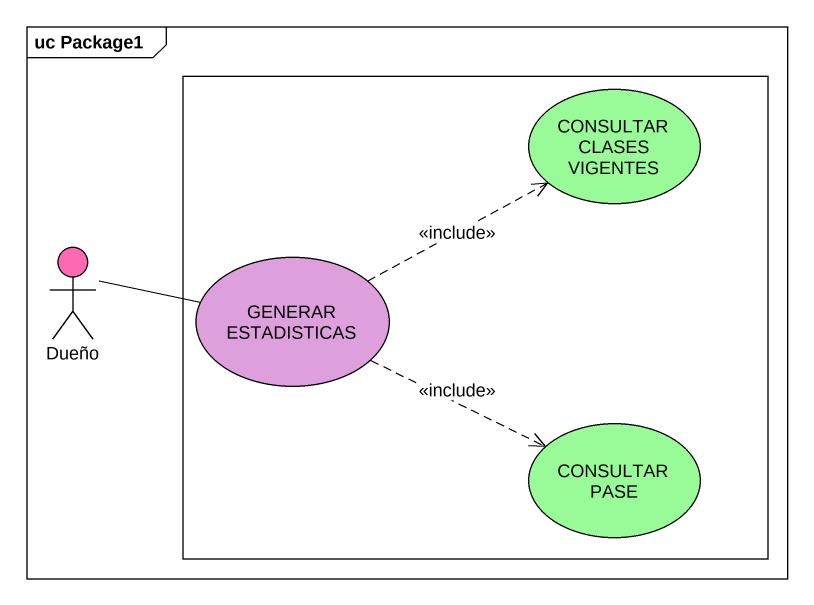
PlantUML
@startuml
mainframe uc Package1
rectangle " " as rectangle1 {
  usecase "CONSULTAR CLASES VIGENTES" as CONSULTAR_CLASES_VIGENTES #98FB98
  usecase "GENERAR ESTADISTICAS" as GENERAR_ESTADISTICAS #DDA0DD
  usecase "CONSULTAR PASE" as CONSULTAR_PASE #98FB98
}
actor Dueño #FF69B4
Dueño -right- GENERAR_ESTADISTICAS
GENERAR_ESTADISTICAS .right.> CONSULTAR_CLASES_VIGENTES : <<include>>
GENERAR_ESTADISTICAS .right.> CONSULTAR_PASE : <<include>>
@enduml
